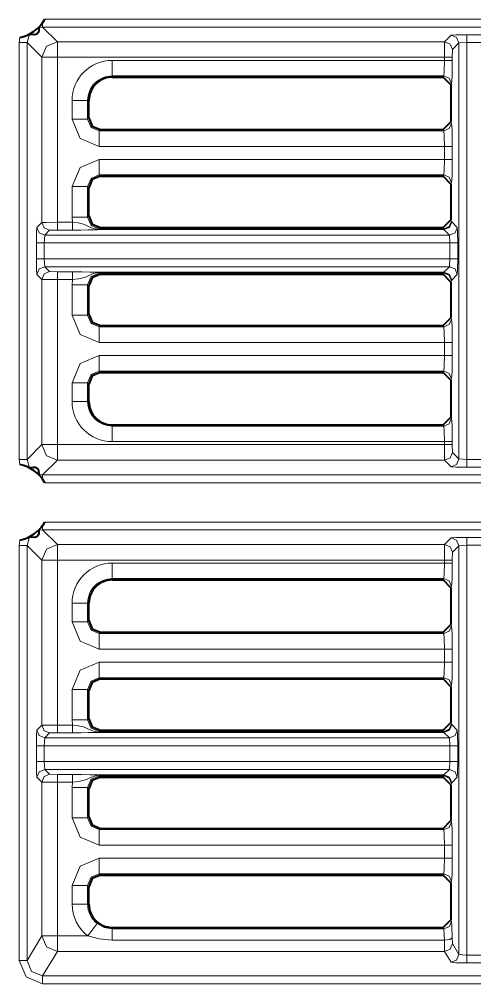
# Model space of a CAD drawing. Header units: millimetres. Extents: x 0 to 2941, y -405 to 1422.
# Drawn here: x 194.6 to 223.8, y 423.7 to 485.7 of the extents above; entities that cross this region are included whole.
import ezdxf

# ---------------------------------------------------------------- set-up
doc = ezdxf.new("R2010")
doc.units = ezdxf.units.MM
doc.layers.add('FINE', color=9, linetype='Continuous')
doc.layers.add('OUTLINE', color=7, linetype='Continuous')

msp = doc.modelspace()

# ---------------------------------------------------------------- linework, layer by layer
at = {"layer": 'FINE', "lineweight": 9}
for p, q in [((196.079, 485.177), (195.824, 485.144)), ((196.079, 485.177), (197.023, 484.234)), ((250.804, 485.177), (196.079, 485.177)), ((221.884, 484.234), (222.304, 484.654)), ((223.304, 484.679), (224.33, 484.679)), ((194.58, 484.178), (194.615, 484.501)), ((194.58, 457.403), (194.58, 484.178)), ((196.023, 483.234), (195.079, 484.178)), ((195.079, 484.178), (195.079, 457.403)), ((197.023, 484.234), (221.884, 484.234)), ((223.304, 484.179), (222.804, 484.154)), ((223.304, 484.179), (223.304, 457.402)), ((222.384, 483.734), (222.371, 483.234)), ((196.023, 472.621), (196.023, 483.234)), ((221.871, 483.234), (197.023, 483.234)), ((200.549, 483.039), (221.871, 483.039)), ((221.871, 483.039), (221.871, 483.234)), ((221.834, 482.04), (200.549, 482.04)), ((200.549, 482.04), (200.549, 481.959)), ((221.793, 481.959), (221.834, 482.04)), ((222.334, 481.54), (222.293, 481.458)), ((197.969, 479.261), (197.969, 480.459)), ((199.049, 480.459), (198.967, 480.459)), ((198.967, 480.459), (198.967, 479.261)), ((198.967, 479.261), (199.049, 479.342)), ((222.293, 479.093), (222.334, 479.011)), ((199.798, 478.593), (199.716, 478.512)), ((199.716, 478.512), (221.834, 478.512)), ((221.834, 478.512), (221.793, 478.593)), ((221.871, 477.513), (199.716, 477.513)), ((221.871, 476.673), (221.871, 477.513)), ((222.371, 477.513), (222.371, 476.673)), ((199.716, 476.673), (221.871, 476.673)), ((221.834, 475.675), (199.716, 475.675)), ((199.716, 475.675), (199.798, 475.593)), ((221.793, 475.593), (221.834, 475.675)), ((197.969, 472.961), (197.969, 474.926)), ((199.049, 474.844), (198.967, 474.926)), ((198.967, 474.926), (198.967, 472.961)), ((222.334, 475.175), (222.293, 475.093)), ((197.999, 472.634), (197.969, 472.961)), ((198.967, 472.961), (199.049, 473.042)), ((222.293, 472.793), (222.334, 472.712)), ((195.708, 472.306), (196.023, 472.621)), ((199.798, 472.293), (199.716, 472.212)), ((199.716, 472.212), (221.834, 472.212)), ((199.716, 472.18), (221.842, 472.18)), ((221.834, 472.212), (221.793, 472.293)), ((221.842, 472.18), (221.834, 472.212)), ((222.334, 472.712), (222.342, 472.663)), ((196.208, 471.806), (196.182, 471.306)), ((196.208, 471.806), (222.199, 471.806)), ((197.999, 472.134), (197.023, 472.134)), ((221.842, 472.163), (199.716, 472.163)), ((222.199, 471.806), (221.842, 472.163)), ((222.225, 471.306), (222.199, 471.806)), ((195.682, 470.281), (195.682, 471.306)), ((222.225, 471.306), (196.182, 471.306)), ((196.182, 471.306), (196.182, 470.281)), ((222.725, 471.306), (222.725, 470.281)), ((196.182, 470.281), (196.208, 469.781)), ((222.199, 469.781), (196.208, 469.781)), ((196.208, 469.781), (196.523, 469.465)), ((222.199, 469.781), (222.225, 470.281)), ((196.023, 468.966), (195.708, 469.281)), ((196.523, 469.465), (197.023, 469.453)), ((197.023, 469.453), (197.999, 469.453)), ((221.842, 469.407), (199.716, 469.407)), ((221.834, 469.375), (199.716, 469.375)), ((199.716, 469.375), (199.798, 469.293)), ((221.793, 469.293), (221.834, 469.375)), ((221.834, 469.375), (221.842, 469.407)), ((222.699, 469.281), (222.342, 468.924)), ((196.023, 458.347), (196.023, 468.966)), ((197.999, 468.953), (197.023, 468.953)), ((197.023, 468.953), (197.023, 458.347)), ((197.969, 468.626), (197.999, 468.953)), ((197.969, 466.661), (197.969, 468.626)), ((222.334, 468.875), (222.293, 468.793)), ((222.342, 468.924), (222.334, 468.875)), ((199.798, 465.993), (199.716, 465.912)), ((221.834, 465.912), (221.793, 465.993)), ((222.293, 466.493), (222.334, 466.411)), ((199.716, 465.912), (221.834, 465.912)), ((221.871, 464.913), (199.716, 464.913)), ((221.871, 464.073), (221.871, 464.913)), ((199.716, 464.073), (221.871, 464.073)), ((199.716, 463.075), (199.798, 462.993)), ((221.834, 463.075), (199.716, 463.075)), ((221.793, 462.993), (221.834, 463.075)), ((197.969, 461.122), (197.969, 462.326)), ((199.049, 462.244), (198.967, 462.326)), ((198.967, 462.326), (198.967, 461.122)), ((222.334, 462.576), (222.293, 462.493)), ((198.967, 461.122), (199.049, 461.122)), ((222.293, 460.122), (222.334, 460.04)), ((200.549, 459.622), (200.549, 459.541)), ((200.549, 459.541), (221.834, 459.541)), ((221.834, 459.541), (221.793, 459.622)), ((221.871, 458.543), (200.549, 458.543)), ((221.871, 458.347), (221.871, 458.543)), ((222.371, 458.543), (222.371, 458.347)), ((195.079, 457.403), (196.023, 458.347)), ((197.023, 458.347), (221.871, 458.347)), ((222.371, 458.347), (222.384, 457.847)), ((194.615, 457.08), (194.58, 457.403)), ((195.079, 457.403), (195.237, 456.864)), ((221.884, 457.347), (197.023, 457.347)), ((222.304, 456.927), (221.884, 457.347)), ((222.804, 457.427), (223.304, 457.402)), ((223.304, 457.402), (224.33, 457.402)), ((224.33, 456.902), (223.304, 456.902)), ((195.824, 456.436), (196.079, 456.403)), ((196.224, 453.377), (250.804, 453.377)), ((195.237, 452.417), (195.079, 451.878)), ((196.079, 452.877), (195.824, 452.844)), ((221.884, 451.933), (222.304, 452.354)), ((223.304, 452.379), (224.33, 452.379)), ((194.58, 451.878), (194.615, 452.201)), ((194.58, 425.213), (194.58, 451.878)), ((196.023, 450.934), (195.079, 451.878)), ((195.079, 451.878), (195.079, 425.213)), ((197.023, 451.933), (221.884, 451.933)), ((222.804, 451.854), (222.384, 451.434)), ((223.304, 451.879), (222.804, 451.854)), ((196.023, 440.321), (196.023, 450.934)), ((197.023, 450.934), (197.023, 440.334)), ((221.871, 450.934), (197.023, 450.934)), ((200.549, 450.739), (221.871, 450.739)), ((221.871, 450.739), (221.871, 450.934)), ((222.334, 449.241), (222.293, 449.158)), ((197.969, 446.961), (197.969, 448.158)), ((199.049, 448.158), (198.967, 448.158)), ((198.967, 448.158), (198.967, 446.961)), ((198.967, 446.961), (199.049, 447.042)), ((222.293, 446.793), (222.334, 446.711)), ((199.798, 446.294), (199.716, 446.212)), ((199.716, 446.212), (221.834, 446.212)), ((221.834, 446.212), (221.793, 446.294)), ((221.871, 445.213), (199.716, 445.213)), ((222.371, 445.213), (222.371, 444.373)), ((199.716, 443.375), (199.798, 443.294)), ((221.834, 443.375), (199.716, 443.375)), ((221.793, 443.294), (221.834, 443.375)), ((197.969, 440.661), (197.969, 442.626)), ((198.967, 442.626), (198.967, 440.661)), ((199.049, 442.544), (198.967, 442.626)), ((222.334, 442.875), (222.293, 442.793)), ((197.999, 440.334), (197.969, 440.661)), ((198.967, 440.661), (199.049, 440.742)), ((195.708, 440.006), (196.023, 440.321)), ((197.023, 440.334), (197.999, 440.334)), ((199.798, 439.993), (199.716, 439.912)), ((222.293, 440.493), (222.334, 440.411)), ((222.334, 440.411), (222.342, 440.363)), ((222.342, 440.363), (222.699, 440.006)), ((196.208, 439.506), (196.182, 439.006)), ((196.523, 439.822), (196.208, 439.506)), ((196.208, 439.506), (222.199, 439.506)), ((197.023, 439.834), (196.523, 439.822)), ((197.999, 439.834), (197.023, 439.834)), ((199.716, 439.88), (221.842, 439.88)), ((221.842, 439.863), (199.716, 439.863)), ((221.842, 439.88), (221.834, 439.912)), ((222.199, 439.506), (221.842, 439.863)), ((222.225, 439.006), (222.199, 439.506)), ((195.682, 437.981), (195.682, 439.006)), ((222.725, 439.006), (222.725, 437.981)), ((196.182, 437.981), (196.208, 437.481)), ((222.199, 437.481), (222.225, 437.981)), ((196.023, 436.666), (195.708, 436.981)), ((196.523, 437.166), (197.023, 437.153)), ((197.023, 437.153), (197.999, 437.153)), ((221.842, 437.107), (199.716, 437.107)), ((221.834, 437.075), (199.716, 437.075)), ((199.716, 437.075), (199.798, 436.993)), ((221.793, 436.993), (221.834, 437.075)), ((221.834, 437.075), (221.842, 437.107)), ((222.699, 436.981), (222.342, 436.624)), ((196.023, 426.786), (196.023, 436.666)), ((197.999, 436.653), (197.023, 436.653)), ((197.023, 436.653), (197.023, 426.786)), ((197.969, 436.326), (197.999, 436.653)), ((197.969, 434.361), (197.969, 436.326)), ((198.967, 436.326), (198.967, 434.361)), ((199.049, 436.244), (198.967, 436.326)), ((222.334, 436.575), (222.293, 436.493)), ((222.342, 436.624), (222.334, 436.575)), ((198.967, 434.361), (199.049, 434.442)), ((222.293, 434.193), (222.334, 434.111)), ((199.798, 433.693), (199.716, 433.612)), ((199.716, 433.612), (221.834, 433.612)), ((221.834, 433.612), (221.793, 433.693)), ((221.871, 432.613), (199.716, 432.613)), ((222.371, 432.613), (222.371, 431.773)), ((199.716, 430.775), (199.798, 430.693)), ((221.834, 430.775), (199.716, 430.775)), ((221.793, 430.693), (221.834, 430.775)), ((222.334, 430.275), (222.293, 430.193)), ((197.969, 428.828), (197.969, 430.026)), ((199.049, 429.944), (198.967, 430.026)), ((222.293, 427.828), (222.336, 427.742)), ((200.549, 427.328), (200.549, 427.242)), ((200.549, 427.242), (221.836, 427.242)), ((221.836, 427.242), (221.793, 427.328)), ((221.872, 426.515), (221.836, 427.242)), ((195.079, 425.213), (196.023, 426.786)), ((197.023, 426.786), (198.971, 426.786)), ((221.872, 426.515), (200.549, 426.515)), ((221.884, 425.787), (221.872, 426.515)), ((222.372, 426.651), (222.384, 426.287)), ((197.023, 425.787), (196.078, 424.213)), ((221.884, 425.787), (197.023, 425.787)), ((222.304, 425.087), (221.884, 425.787)), ((222.804, 425.586), (223.304, 425.544)), ((196.078, 424.213), (250.805, 424.213)), ((250.805, 423.713), (196.078, 423.713))]:
    msp.add_line(p, q, dxfattribs=at)
for points in [[(196.079, 485.455), (196.079, 485.256), (196.079, 485.177)], [(196.224, 485.677), (250.804, 485.677), (251.531, 485.489)], [(195.237, 484.717), (195.079, 484.178), (194.928, 484.178), (194.58, 484.178)], [(222.304, 484.654), (222.606, 484.672), (223.304, 484.679)], [(222.804, 484.154), (222.657, 484.507), (222.304, 484.654)], [(223.304, 484.179), (223.304, 484.528), (223.304, 484.679)], [(196.023, 483.234), (196.316, 483.941), (197.023, 484.234)], [(197.023, 483.234), (197.023, 483.932), (197.023, 484.234)], [(221.871, 483.234), (221.875, 483.932), (221.884, 484.234)], [(222.384, 483.734), (222.237, 484.087), (221.884, 484.234)], [(222.384, 457.847), (222.804, 457.427), (222.804, 484.154), (222.384, 483.734)], [(224.33, 457.402), (224.33, 484.179), (223.304, 484.179)], [(196.023, 483.234), (196.325, 483.234), (197.023, 483.234)], [(197.023, 483.234), (197.023, 472.634), (197.999, 472.634)], [(200.549, 483.039), (200.549, 482.35), (200.549, 482.04)], [(221.834, 482.04), (221.861, 482.35), (221.871, 483.039)], [(222.371, 483.234), (222.22, 483.234), (221.871, 483.234)], [(221.871, 483.039), (222.22, 483.039), (222.371, 483.039)], [(222.371, 483.234), (222.371, 483.039), (222.36, 482.006), (222.334, 481.54)], [(221.834, 482.04), (222.187, 481.893), (222.334, 481.54)], [(197.969, 480.459), (198.657, 480.459), (198.967, 480.459)], [(198.967, 479.261), (198.657, 479.261), (197.969, 479.261)], [(199.716, 477.513), (198.48, 478.025), (197.969, 479.261)], [(198.967, 479.261), (199.185, 478.73), (199.716, 478.512)], [(222.334, 479.011), (222.187, 478.659), (221.834, 478.512)], [(222.334, 479.011), (222.36, 478.546), (222.371, 477.513)], [(199.716, 478.512), (199.716, 478.202), (199.716, 477.513)], [(221.871, 477.513), (221.861, 478.202), (221.834, 478.512)], [(222.371, 477.513), (222.22, 477.513), (221.871, 477.513)], [(197.969, 474.926), (198.48, 476.162), (199.716, 476.673)], [(199.716, 475.675), (199.716, 475.985), (199.716, 476.673)], [(221.834, 475.675), (221.861, 475.985), (221.871, 476.673)], [(221.871, 476.673), (222.22, 476.673), (222.371, 476.673)], [(222.371, 476.673), (222.36, 475.641), (222.334, 475.175)], [(199.716, 475.675), (199.185, 475.457), (198.967, 474.926)], [(221.834, 475.675), (222.187, 475.528), (222.334, 475.175)], [(198.967, 474.926), (198.657, 474.926), (197.969, 474.926)], [(198.967, 472.961), (198.657, 472.961), (197.969, 472.961)], [(198.967, 472.961), (199.185, 472.43), (199.716, 472.212)], [(195.682, 471.306), (195.69, 472.004), (195.708, 472.306)], [(196.208, 471.806), (195.854, 471.953), (195.708, 472.306)], [(196.023, 472.621), (196.325, 472.63), (197.023, 472.634)], [(196.523, 472.121), (196.17, 472.268), (196.023, 472.621)], [(197.023, 472.134), (197.023, 472.285), (197.023, 472.634)], [(197.999, 472.134), (197.999, 472.285), (197.999, 472.634)], [(197.999, 472.634), (198.363, 472.591), (198.706, 472.513), (199.224, 472.288), (199.361, 472.237), (199.468, 472.208), (199.613, 472.185), (199.683, 472.18), (199.716, 472.18), (199.716, 472.201), (199.716, 472.212)], [(199.716, 472.163), (199.716, 472.168), (199.716, 472.18)], [(222.334, 472.712), (222.187, 472.359), (221.834, 472.212)], [(222.342, 472.663), (222.194, 472.323), (221.842, 472.18)], [(222.342, 472.663), (222.195, 472.31), (221.842, 472.163)], [(221.842, 472.163), (221.842, 472.168), (221.842, 472.18)], [(222.699, 472.306), (222.553, 471.953), (222.199, 471.806)], [(222.342, 472.663), (222.699, 472.306), (222.717, 472.004), (222.725, 471.306)], [(197.023, 472.134), (196.523, 472.121), (196.208, 471.806)], [(199.716, 472.163), (199.704, 472.163), (199.676, 472.163), (199.617, 472.162), (199.568, 472.16), (199.494, 472.158), (199, 472.143), (198.529, 472.137), (197.999, 472.134)], [(196.182, 471.306), (195.833, 471.306), (195.682, 471.306)], [(196.182, 470.281), (222.225, 470.281), (222.225, 471.306)], [(222.725, 471.306), (222.574, 471.306), (222.225, 471.306)], [(196.182, 470.281), (195.833, 470.281), (195.682, 470.281)], [(195.708, 469.281), (195.69, 469.583), (195.682, 470.281)], [(196.208, 469.781), (195.854, 469.634), (195.708, 469.281)], [(199.716, 469.423), (221.842, 469.423), (222.199, 469.781)], [(222.699, 469.281), (222.553, 469.634), (222.199, 469.781)], [(222.725, 470.281), (222.574, 470.281), (222.225, 470.281)], [(222.725, 470.281), (222.717, 469.583), (222.699, 469.281)], [(196.523, 469.465), (196.17, 469.319), (196.023, 468.966)], [(197.023, 469.453), (197.023, 469.302), (197.023, 468.953)], [(197.999, 469.453), (197.999, 469.302), (197.999, 468.953)], [(197.999, 469.453), (198.591, 469.45), (199.139, 469.44), (199.547, 469.427), (199.655, 469.424), (199.689, 469.424), (199.716, 469.423)], [(199.716, 469.407), (199.646, 469.405), (199.559, 469.396), (199.32, 469.336), (198.82, 469.114), (198.406, 469.003), (197.999, 468.953)], [(199.716, 469.375), (199.185, 469.157), (198.967, 468.626)], [(199.716, 469.423), (199.716, 469.419), (199.716, 469.407)], [(199.716, 469.375), (199.716, 469.386), (199.716, 469.407)], [(222.334, 468.875), (222.187, 469.228), (221.834, 469.375)], [(222.342, 468.924), (222.195, 469.277), (221.842, 469.423)], [(221.842, 469.407), (221.842, 469.419), (221.842, 469.423)], [(222.342, 468.924), (222.194, 469.264), (221.842, 469.407)], [(197.023, 468.953), (196.325, 468.957), (196.023, 468.966)], [(198.967, 468.626), (198.657, 468.626), (197.969, 468.626)], [(199.049, 468.545), (198.967, 468.626), (198.967, 466.661), (199.049, 466.742)], [(198.967, 466.661), (198.657, 466.661), (197.969, 466.661)], [(199.716, 464.913), (198.48, 465.425), (197.969, 466.661)], [(198.967, 466.661), (199.185, 466.13), (199.716, 465.912)], [(222.334, 466.411), (222.187, 466.059), (221.834, 465.912)], [(222.334, 466.411), (222.36, 465.946), (222.371, 464.913)], [(199.716, 464.913), (199.716, 465.602), (199.716, 465.912)], [(221.871, 464.913), (221.861, 465.602), (221.834, 465.912)], [(222.371, 464.913), (222.22, 464.913), (221.871, 464.913)], [(222.371, 464.913), (222.371, 464.073), (222.36, 463.041), (222.334, 462.576)], [(197.969, 462.326), (198.48, 463.562), (199.716, 464.073)], [(199.716, 464.073), (199.716, 463.385), (199.716, 463.075)], [(221.834, 463.075), (221.861, 463.385), (221.871, 464.073)], [(222.371, 464.073), (222.22, 464.073), (221.871, 464.073)], [(199.716, 463.075), (199.185, 462.857), (198.967, 462.326)], [(221.834, 463.075), (222.187, 462.928), (222.334, 462.576)], [(197.969, 462.326), (198.657, 462.326), (198.967, 462.326)], [(197.969, 461.122), (198.657, 461.122), (198.967, 461.122)], [(222.334, 460.04), (222.187, 459.688), (221.834, 459.541)], [(222.334, 460.04), (222.36, 459.575), (222.371, 458.543)], [(200.549, 459.541), (200.549, 459.231), (200.549, 458.543)], [(221.871, 458.543), (221.861, 459.231), (221.834, 459.541)], [(222.371, 458.543), (222.22, 458.543), (221.871, 458.543)], [(196.023, 458.347), (196.325, 458.347), (197.023, 458.347)], [(197.023, 457.347), (196.316, 457.64), (196.023, 458.347)], [(197.023, 457.347), (197.023, 457.649), (197.023, 458.347)], [(222.371, 458.347), (222.22, 458.347), (221.871, 458.347)], [(221.884, 457.347), (221.875, 457.649), (221.871, 458.347)], [(195.079, 457.403), (194.928, 457.403), (194.58, 457.403)], [(197.023, 457.347), (196.079, 456.403), (250.804, 456.403), (249.86, 457.347)], [(222.384, 457.847), (222.237, 457.494), (221.884, 457.347)], [(222.804, 457.427), (222.657, 457.074), (222.304, 456.927)], [(223.304, 457.402), (223.304, 457.053), (223.304, 456.902)], [(223.304, 456.902), (222.606, 456.909), (222.304, 456.927)], [(196.079, 456.403), (196.079, 456.325), (196.079, 456.126)], [(251.531, 456.092), (250.804, 455.904), (196.224, 455.904)], [(196.079, 452.877), (196.079, 452.956), (196.079, 453.155)], [(249.86, 451.933), (250.804, 452.877), (196.079, 452.877), (197.023, 451.933)], [(222.304, 452.354), (222.606, 452.372), (223.304, 452.379)], [(222.804, 451.854), (222.657, 452.207), (222.304, 452.354)], [(223.304, 451.879), (223.304, 452.228), (223.304, 452.379)], [(195.079, 451.878), (194.928, 451.878), (194.58, 451.878)], [(196.023, 450.934), (196.316, 451.641), (197.023, 451.933)], [(197.023, 450.934), (197.023, 451.632), (197.023, 451.933)], [(221.871, 450.934), (221.875, 451.632), (221.884, 451.933)], [(222.384, 451.434), (222.237, 451.787), (221.884, 451.933)], [(222.384, 426.287), (222.804, 425.586), (222.804, 451.854)], [(222.384, 451.434), (222.371, 450.934), (222.371, 450.739)], [(197.023, 450.934), (196.325, 450.934), (196.023, 450.934)], [(200.549, 450.739), (200.549, 450.05), (200.549, 449.74)], [(221.834, 449.74), (221.861, 450.05), (221.871, 450.739)], [(222.371, 450.934), (222.22, 450.934), (221.871, 450.934)], [(221.871, 450.739), (222.22, 450.739), (222.371, 450.739)], [(222.371, 450.739), (222.36, 449.706), (222.334, 449.241)], [(221.793, 449.659), (221.834, 449.74), (200.549, 449.74), (200.549, 449.659)], [(221.834, 449.74), (222.187, 449.593), (222.334, 449.241)], [(198.967, 448.158), (198.657, 448.158), (197.969, 448.158)], [(198.967, 446.961), (198.657, 446.961), (197.969, 446.961)], [(199.716, 445.213), (198.48, 445.725), (197.969, 446.961)], [(198.967, 446.961), (199.185, 446.43), (199.716, 446.212)], [(199.716, 446.212), (199.716, 445.902), (199.716, 445.213)], [(222.334, 446.711), (222.187, 446.358), (221.834, 446.212)], [(221.871, 445.213), (221.861, 445.902), (221.834, 446.212)], [(222.334, 446.711), (222.36, 446.246), (222.371, 445.213)], [(199.716, 444.373), (221.871, 444.373), (221.871, 445.213)], [(222.371, 445.213), (222.22, 445.213), (221.871, 445.213)], [(197.969, 442.626), (198.48, 443.862), (199.716, 444.373)], [(199.716, 443.375), (199.716, 443.685), (199.716, 444.373)], [(221.834, 443.375), (221.861, 443.685), (221.871, 444.373)], [(222.371, 444.373), (222.22, 444.373), (221.871, 444.373)], [(222.371, 444.373), (222.36, 443.341), (222.334, 442.875)], [(199.716, 443.375), (199.185, 443.157), (198.967, 442.626)], [(222.334, 442.875), (222.187, 443.228), (221.834, 443.375)], [(198.967, 442.626), (198.657, 442.626), (197.969, 442.626)], [(198.967, 440.661), (198.657, 440.661), (197.969, 440.661)], [(198.967, 440.661), (199.185, 440.13), (199.716, 439.912)], [(195.682, 439.006), (195.69, 439.704), (195.708, 440.006)], [(195.708, 440.006), (195.854, 439.653), (196.208, 439.506)], [(196.023, 440.321), (196.325, 440.33), (197.023, 440.334)], [(196.023, 440.321), (196.17, 439.968), (196.523, 439.822)], [(197.023, 440.334), (197.023, 439.985), (197.023, 439.834)], [(197.999, 440.334), (197.999, 439.985), (197.999, 439.834)], [(197.999, 440.334), (198.363, 440.291), (198.706, 440.213), (199.224, 439.988), (199.361, 439.937), (199.468, 439.908), (199.613, 439.885), (199.683, 439.88), (199.716, 439.88)], [(199.716, 439.912), (221.834, 439.912), (221.793, 439.993)], [(222.334, 440.411), (222.187, 440.058), (221.834, 439.912)], [(222.342, 440.363), (222.194, 440.023), (221.842, 439.88)], [(222.342, 440.363), (222.195, 440.01), (221.842, 439.863)], [(222.699, 440.006), (222.553, 439.653), (222.199, 439.506)], [(222.699, 440.006), (222.717, 439.704), (222.725, 439.006)], [(199.716, 439.863), (199.704, 439.863), (199.676, 439.863), (199.617, 439.862), (199.568, 439.86), (199.494, 439.858), (199, 439.843), (198.529, 439.837), (197.999, 439.834)], [(199.716, 439.88), (199.716, 439.901), (199.716, 439.912)], [(199.716, 439.88), (199.716, 439.868), (199.716, 439.863)], [(221.842, 439.863), (221.842, 439.868), (221.842, 439.88)], [(195.682, 439.006), (195.833, 439.006), (196.182, 439.006)], [(196.182, 437.981), (222.225, 437.981), (222.225, 439.006)], [(222.225, 439.006), (196.182, 439.006), (196.182, 437.981)], [(222.725, 439.006), (222.574, 439.006), (222.225, 439.006)], [(195.682, 437.981), (195.833, 437.981), (196.182, 437.981)], [(195.708, 436.981), (195.69, 437.283), (195.682, 437.981)], [(195.708, 436.981), (195.854, 437.334), (196.208, 437.481)], [(222.199, 437.481), (196.208, 437.481), (196.523, 437.166)], [(199.716, 437.124), (221.842, 437.124), (222.199, 437.481)], [(222.699, 436.981), (222.553, 437.334), (222.199, 437.481)], [(222.725, 437.981), (222.574, 437.981), (222.225, 437.981)], [(222.725, 437.981), (222.717, 437.283), (222.699, 436.981)], [(196.023, 436.666), (196.17, 437.019), (196.523, 437.166)], [(197.023, 436.653), (197.023, 437.002), (197.023, 437.153)], [(197.999, 436.653), (197.999, 437.002), (197.999, 437.153)], [(197.999, 437.153), (198.591, 437.15), (199.139, 437.14), (199.547, 437.127), (199.655, 437.124), (199.689, 437.124), (199.716, 437.124)], [(199.716, 437.107), (199.646, 437.105), (199.559, 437.096), (199.32, 437.036), (198.82, 436.814), (198.406, 436.703), (197.999, 436.653)], [(199.716, 437.075), (199.185, 436.857), (198.967, 436.326)], [(199.716, 437.107), (199.716, 437.119), (199.716, 437.124)], [(199.716, 437.075), (199.716, 437.085), (199.716, 437.107)], [(222.334, 436.575), (222.187, 436.928), (221.834, 437.075)], [(222.342, 436.624), (222.195, 436.977), (221.842, 437.124)], [(221.842, 437.107), (221.842, 437.119), (221.842, 437.124)], [(222.342, 436.624), (222.194, 436.964), (221.842, 437.107)], [(197.023, 436.653), (196.325, 436.657), (196.023, 436.666)], [(198.967, 436.326), (198.657, 436.326), (197.969, 436.326)], [(198.967, 434.361), (198.657, 434.361), (197.969, 434.361)], [(199.716, 432.613), (198.48, 433.125), (197.969, 434.361)], [(198.967, 434.361), (199.185, 433.83), (199.716, 433.612)], [(222.334, 434.111), (222.187, 433.759), (221.834, 433.612)], [(222.334, 434.111), (222.36, 433.646), (222.371, 432.613)], [(199.716, 432.613), (199.716, 433.302), (199.716, 433.612)], [(221.871, 432.613), (221.861, 433.302), (221.834, 433.612)], [(199.716, 431.773), (221.871, 431.773), (221.871, 432.613)], [(222.371, 432.613), (222.22, 432.613), (221.871, 432.613)], [(197.969, 430.026), (198.48, 431.262), (199.716, 431.773)], [(199.716, 431.773), (199.716, 431.085), (199.716, 430.775)], [(221.834, 430.775), (221.861, 431.085), (221.871, 431.773)], [(222.371, 431.773), (222.22, 431.773), (221.871, 431.773)], [(222.371, 431.773), (222.36, 430.741), (222.334, 430.275)], [(199.716, 430.775), (199.185, 430.557), (198.967, 430.026)], [(221.834, 430.775), (222.187, 430.628), (222.334, 430.275)], [(197.969, 430.026), (198.657, 430.026), (198.967, 430.026)], [(198.967, 430.026), (198.967, 428.828), (199.049, 428.828)], [(197.969, 428.828), (198.657, 428.828), (198.967, 428.828)], [(198.971, 426.786), (199.392, 427.331), (199.581, 427.576)], [(199.581, 427.576), (200.036, 427.329), (200.549, 427.242)], [(222.336, 427.742), (222.189, 427.389), (221.836, 427.242)], [(222.336, 427.742), (222.358, 427.415), (222.372, 426.651)], [(200.549, 426.515), (200.549, 427.025), (200.549, 427.242)], [(197.023, 426.786), (196.325, 426.786), (196.023, 426.786)], [(197.023, 425.787), (196.316, 426.08), (196.023, 426.786)], [(197.023, 426.786), (197.023, 426.095), (197.023, 425.787)], [(200.549, 426.515), (199.713, 426.586), (198.971, 426.786)], [(222.372, 426.651), (222.221, 426.556), (221.872, 426.515)], [(222.384, 426.287), (222.237, 425.934), (221.884, 425.787)], [(195.079, 425.213), (194.928, 425.213), (194.58, 425.213)], [(196.078, 423.713), (195.018, 424.152), (194.58, 425.213)], [(195.079, 425.213), (195.372, 424.505), (196.078, 424.213)], [(222.804, 425.586), (222.657, 425.233), (222.304, 425.087)], [(223.304, 425.044), (222.606, 425.057), (222.304, 425.087)], [(223.304, 425.544), (223.304, 425.198), (223.304, 425.044)], [(225.329, 425.087), (225.027, 425.057), (224.33, 425.044), (223.304, 425.044)], [(196.078, 423.713), (196.078, 424.059), (196.078, 424.213)]]:
    msp.add_lwpolyline(points, dxfattribs=at)
for points in [[(200.549, 483.038, 0.414204), (197.969, 480.459)], [(200.549, 482.04, 0.414214), (198.967, 480.459)], [(197.969, 461.122, 0.414204), (200.549, 458.542)], [(198.967, 461.122, 0.414182), (200.549, 459.541)], [(200.549, 450.739, 0.414243), (197.969, 448.158)], [(200.549, 449.74, 0.414245), (198.967, 448.158)], [(197.969, 428.828, 0.232244), (198.971, 426.786)], [(198.967, 428.828, 0.232249), (199.581, 427.576)]]:
    msp.add_lwpolyline(points, format="xyb", dxfattribs=at)
msp.add_lwpolyline([(224.33, 425.544), (224.33, 451.879), (223.304, 451.879), (223.304, 425.544)], close=True, dxfattribs=at)
at = {"layer": 'OUTLINE', "lineweight": 40}
for p, q in [((200.549, 481.959), (221.793, 481.959)), ((222.293, 481.458), (221.793, 481.959)), ((222.293, 481.458), (222.293, 479.093)), ((199.049, 479.342), (199.049, 480.459)), ((221.793, 478.593), (222.293, 479.093)), ((199.798, 478.593), (221.793, 478.593)), ((199.798, 475.593), (221.793, 475.593)), ((222.293, 475.093), (221.793, 475.593)), ((199.049, 473.042), (199.049, 474.844)), ((222.293, 475.093), (222.293, 472.793)), ((199.798, 469.293), (221.793, 469.293)), ((222.293, 468.793), (221.793, 469.293)), ((199.049, 466.742), (199.049, 468.545)), ((222.293, 468.793), (222.293, 466.493)), ((199.798, 462.993), (221.793, 462.993)), ((222.293, 462.493), (221.793, 462.993)), ((222.293, 462.493), (222.293, 460.122)), ((199.049, 461.122), (199.049, 462.244)), ((221.793, 459.622), (222.293, 460.122)), ((200.549, 459.622), (221.793, 459.622)), ((196.224, 455.904), (196.079, 456.126)), ((196.079, 453.155), (196.224, 453.377)), ((200.549, 449.659), (221.793, 449.659)), ((222.293, 449.158), (221.793, 449.659)), ((222.293, 449.158), (222.293, 446.793)), ((199.049, 447.042), (199.049, 448.158)), ((221.793, 446.294), (222.293, 446.793)), ((199.798, 446.294), (221.793, 446.294)), ((199.798, 443.294), (221.793, 443.294)), ((222.293, 442.793), (221.793, 443.294)), ((199.049, 440.742), (199.049, 442.544)), ((222.293, 442.793), (222.293, 440.493)), ((199.798, 439.993), (221.793, 439.993)), ((221.793, 439.993), (222.293, 440.493)), ((199.798, 436.993), (221.793, 436.993)), ((222.293, 436.493), (221.793, 436.993)), ((199.049, 434.442), (199.049, 436.244)), ((222.293, 436.493), (222.293, 434.193)), ((221.793, 433.693), (222.293, 434.193)), ((199.798, 433.693), (221.793, 433.693)), ((199.798, 430.693), (221.793, 430.693)), ((222.293, 430.193), (221.793, 430.693)), ((222.293, 430.193), (222.293, 427.828)), ((199.049, 428.828), (199.049, 429.944)), ((221.793, 427.328), (222.293, 427.828)), ((200.549, 427.328), (221.793, 427.328))]:
    msp.add_line(p, q, dxfattribs=at)
for points in [[(194.615, 484.501, 0.208008), (196.224, 485.677)], [(200.549, 481.959, 0.414214), (199.049, 480.459)], [(199.049, 461.122, 0.414214), (200.549, 459.622)], [(196.224, 455.904, 0.207932), (194.615, 457.08)], [(194.615, 452.201, 0.207828), (196.224, 453.377)], [(200.549, 449.658, 0.414214), (199.049, 448.158)], [(199.049, 428.828, 0.414214), (200.549, 427.328)]]:
    msp.add_lwpolyline(points, format="xyb", dxfattribs=at)
for points in [[(195.824, 485.144), (195.836, 485.16), (195.882, 485.211), (195.996, 485.345), (196.079, 485.455), (196.224, 485.677)], [(194.615, 484.501), (194.856, 484.567), (195.04, 484.633), (195.171, 484.689), (195.221, 484.711), (195.237, 484.717)], [(195.824, 485.144), (195.832, 485.079), (195.826, 484.933), (195.797, 484.839), (195.742, 484.762), (195.729, 484.75), (195.722, 484.745), (195.72, 484.743), (195.717, 484.741), (195.715, 484.739), (195.712, 484.737), (195.709, 484.735), (195.701, 484.729), (195.681, 484.718), (195.639, 484.699), (195.54, 484.678), (195.285, 484.704), (195.237, 484.717)], [(199.049, 479.342), (199.268, 478.813), (199.798, 478.593)], [(199.798, 475.593), (199.268, 475.374), (199.049, 474.844)], [(199.049, 473.042), (199.268, 472.513), (199.798, 472.293)], [(199.798, 472.293), (221.793, 472.293), (222.293, 472.793)], [(199.798, 469.293), (199.268, 469.074), (199.049, 468.545)], [(199.049, 466.742), (199.268, 466.213), (199.798, 465.993)], [(199.798, 465.993), (221.793, 465.993), (222.293, 466.493)], [(199.798, 462.993), (199.268, 462.774), (199.049, 462.244)], [(195.237, 456.864), (195.218, 456.871), (195.153, 456.9), (194.987, 456.968), (194.769, 457.04), (194.615, 457.08)], [(195.237, 456.864), (195.311, 456.883), (195.481, 456.905), (195.592, 456.895), (195.687, 456.86), (195.702, 456.85), (195.709, 456.846), (195.712, 456.843), (195.714, 456.842), (195.717, 456.84), (195.719, 456.839), (195.721, 456.837), (195.725, 456.834), (195.734, 456.826), (195.752, 456.808), (195.782, 456.769), (195.821, 456.672), (195.824, 456.437)], [(196.079, 456.126), (195.945, 456.297), (195.866, 456.388), (195.832, 456.425), (195.824, 456.436)], [(195.824, 452.844), (195.836, 452.86), (195.882, 452.911), (195.996, 453.045), (196.079, 453.155)], [(194.615, 452.201), (194.856, 452.267), (195.04, 452.333), (195.171, 452.389), (195.221, 452.411), (195.237, 452.417)], [(195.824, 452.844), (195.832, 452.779), (195.826, 452.633), (195.797, 452.539), (195.742, 452.462), (195.729, 452.45), (195.722, 452.445), (195.72, 452.443), (195.717, 452.441), (195.715, 452.439), (195.712, 452.437), (195.709, 452.435), (195.701, 452.43), (195.681, 452.418), (195.639, 452.399), (195.54, 452.378), (195.285, 452.404), (195.237, 452.417)], [(199.049, 447.042), (199.268, 446.513), (199.798, 446.294)], [(199.798, 443.294), (199.268, 443.074), (199.049, 442.544)], [(199.049, 440.742), (199.268, 440.213), (199.798, 439.993)], [(199.798, 436.993), (199.268, 436.774), (199.049, 436.244)], [(199.049, 434.442), (199.268, 433.913), (199.798, 433.693)], [(199.798, 430.693), (199.268, 430.474), (199.049, 429.944)]]:
    msp.add_lwpolyline(points, dxfattribs=at)

doc.saveas('drawing.dxf')
